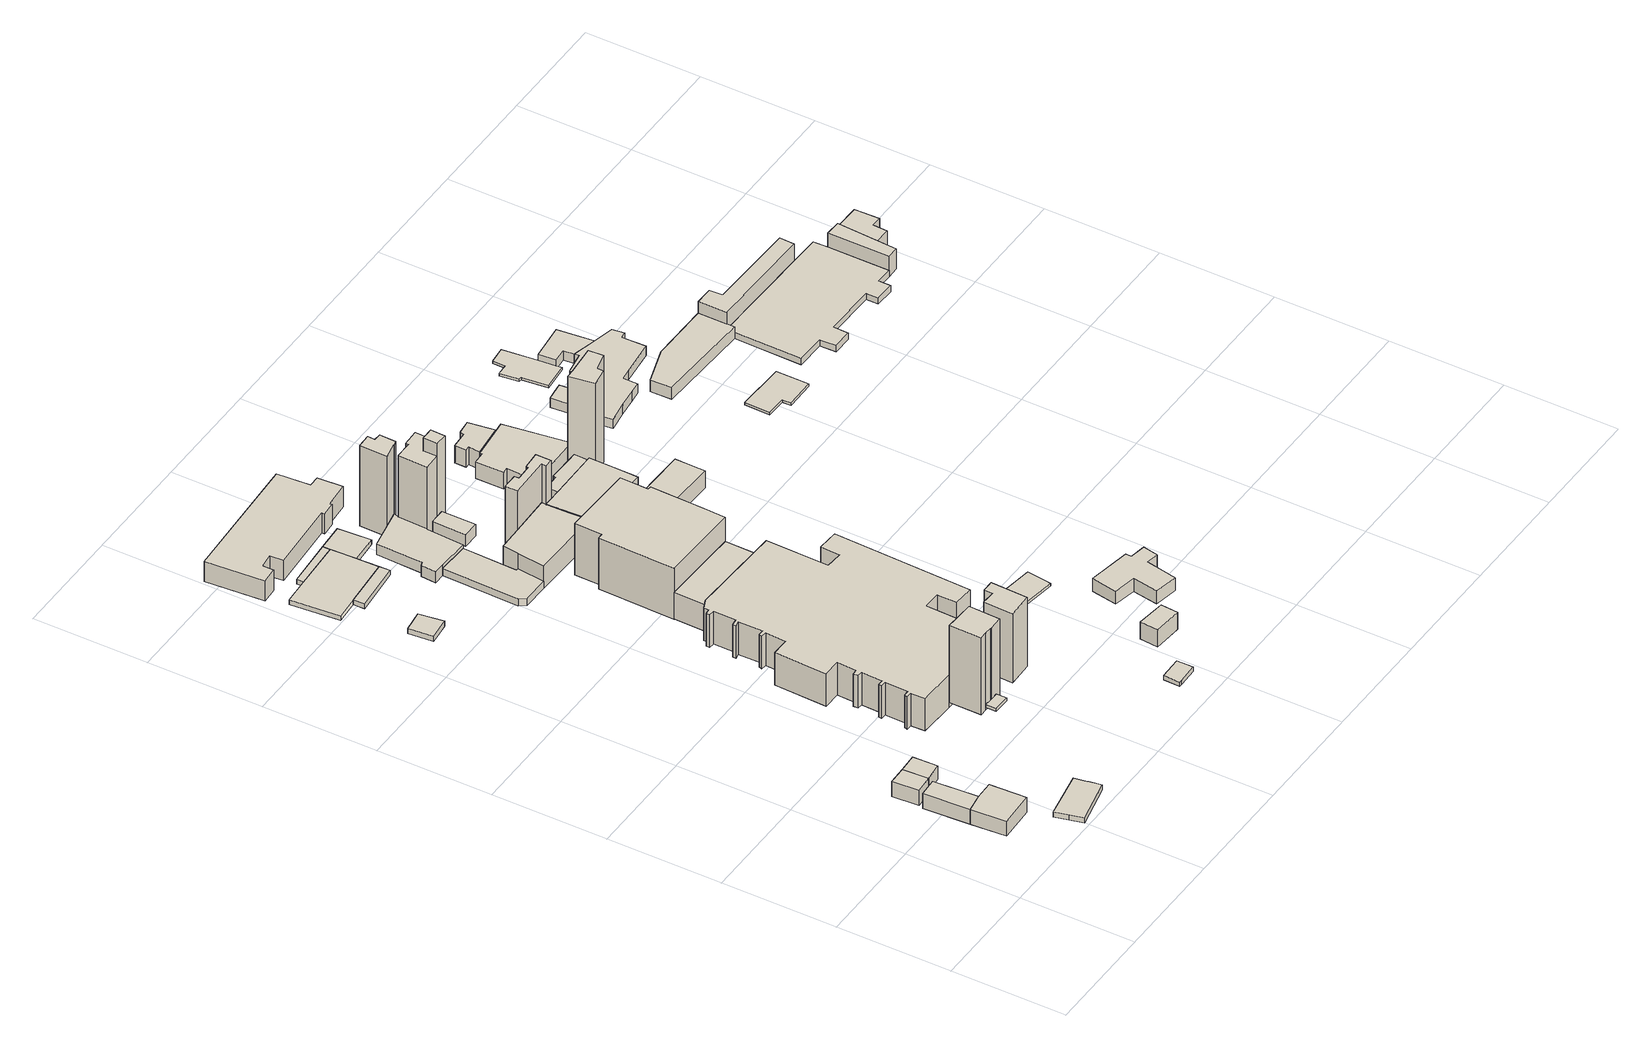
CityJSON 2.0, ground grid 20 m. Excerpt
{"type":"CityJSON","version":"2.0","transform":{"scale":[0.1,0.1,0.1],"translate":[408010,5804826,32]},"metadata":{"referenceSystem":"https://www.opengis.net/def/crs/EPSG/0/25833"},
"CityObjects":{
"building1":{"type":"Building","attributes":{"Gemeindeschluessel":"11000009","BezugspunktDach":"2200","function":"31001_1010","measuredHeight":2.89,"storeysAboveGround":1},"address":[{"country":"Germany","locality":"Berlin","thoroughfareNumber":"900 (23)","thoroughfareName":"Am Langen See"}],"geometry":[{"type":"Solid","lod":"1","boundaries":[[[[0,1,2,3,4]],[[5,6,7,8,9]],[[5,9,4,3]],[[6,5,3,2]],[[7,6,2,1]],[[8,7,1,0]],[[9,8,0,4]]]]}]},
"building2":{"type":"Building","attributes":{"Gemeindeschluessel":"11000009","BezugspunktDach":"2200","function":"31001_1010","measuredHeight":2.85,"storeysAboveGround":1},"address":[{"country":"Germany","locality":"Berlin","thoroughfareNumber":"900 (24)","thoroughfareName":"Am Langen See"}],"geometry":[{"type":"Solid","lod":"1","boundaries":[[[[4,3,10,11]],[[12,5,9,13]],[[12,13,11,10]],[[5,12,10,3]],[[9,5,3,4]],[[13,9,4,11]]]]}]},
"building3":{"type":"Building","attributes":{"Gemeindeschluessel":"11000009","BezugspunktDach":"2200","function":"31001_1010","measuredHeight":2.82,"storeysAboveGround":1},"address":[{"country":"Germany","locality":"Berlin","thoroughfareNumber":"900 (26)","thoroughfareName":"Am Langen See"}],"geometry":[{"type":"Solid","lod":"1","boundaries":[[[[14,15,16,17]],[[18,19,20,21]],[[18,21,17,16]],[[19,18,16,15]],[[20,19,15,14]],[[21,20,14,17]]]]}]},
"building4":{"type":"Building","attributes":{"Gemeindeschluessel":"11000009","BezugspunktDach":"2200","function":"31001_2000","measuredHeight":2.58,"storeysAboveGround":1},"address":[{"country":"Germany","locality":"Berlin","thoroughfareNumber":"900 (25)","thoroughfareName":"Am Langen See"}],"geometry":[{"type":"Solid","lod":"1","boundaries":[[[[15,22,23,16]],[[24,25,26,27]],[[24,27,16,23]],[[25,24,23,22]],[[26,25,22,15]],[[27,26,15,16]]]]}]},
"building5":{"type":"Building","attributes":{"Gemeindeschluessel":"11000009","BezugspunktDach":"2200","function":"31001_1010","measuredHeight":1.5,"storeysAboveGround":1},"address":[{"country":"Germany","locality":"Berlin","thoroughfareNumber":"900 (27)","thoroughfareName":"Am Langen See"}],"geometry":[{"type":"Solid","lod":"1","boundaries":[[[[28,29,30,31,32,33,34]],[[35,36,37,38,39,40,41]],[[35,41,34,33]],[[36,35,33,32]],[[37,36,32,31]],[[38,37,31,30]],[[39,38,30,29]],[[40,39,29,28]],[[41,40,28,34]]]]}]},
"building6":{"type":"Building","attributes":{"Gemeindeschluessel":"11000009","BezugspunktDach":"2200","function":"31001_1010","measuredHeight":1.03,"storeysAboveGround":1},"address":[{"country":"Germany","locality":"Berlin","thoroughfareNumber":"900 (17)","thoroughfareName":"Am Langen See"}],"geometry":[{"type":"Solid","lod":"1","boundaries":[[[[42,43,44,45]],[[46,47,48,49]],[[46,49,45,44]],[[47,46,44,43]],[[48,47,43,42]],[[49,48,42,45]]]]}]},
"building7":{"type":"Building","attributes":{"Gemeindeschluessel":"11000009","BezugspunktDach":"2200","function":"31001_2000","measuredHeight":0.627,"storeysAboveGround":1},"address":[{"country":"Germany","locality":"Berlin","thoroughfareNumber":"900 (6)","thoroughfareName":"Am Langen See"}],"geometry":[{"type":"Solid","lod":"1","boundaries":[[[[50,51,52,53]],[[54,55,56,57]],[[54,57,53,52]],[[55,54,52,51]],[[56,55,51,50]],[[57,56,50,53]]]]}]},
"building8":{"type":"Building","attributes":{"Gemeindeschluessel":"11000009","BezugspunktDach":"2200","function":"31001_1010","measuredHeight":15.65,"storeysAboveGround":1},"address":[{"country":"Germany","locality":"Berlin","thoroughfareNumber":"900 (4)","thoroughfareName":"Am Langen See"}],"geometry":[{"type":"Solid","lod":"1","boundaries":[[[[58,59,60,61,62,63,64,65]],[[66,67,68,69,70,71,72,73]],[[66,73,65,64]],[[67,66,64,63]],[[68,67,63,62]],[[69,68,62,61]],[[70,69,61,60]],[[71,70,60,59]],[[72,71,59,58]],[[73,72,58,65]]]]}]},
"building9":{"type":"Building","attributes":{"Gemeindeschluessel":"11000009","function":"31001_1010"},"address":[{"country":"Germany","locality":"Berlin","thoroughfareNumber":"900 (9)","thoroughfareName":"Am Langen See"}],"children":["building9-1","building9-2","building9-3","building9-4"]},
"building9-1":{"type":"BuildingPart","attributes":{"BezugspunktDach":"2200","measuredHeight":0.931,"storeysAboveGround":1},"parents":["building9"],"geometry":[{"type":"MultiSurface","lod":"1","boundaries":[[[74,75,76,77]],[[78,79,80,81]],[[81,77,82,83,78]],[[79,84,85,76,75]],[[81,80,74,77]],[[78,83,82,76]],[[78,76,85,84]],[[75,86,87,79]]]}]},
"building9-2":{"type":"BuildingPart","attributes":{"BezugspunktDach":"2200","measuredHeight":0.931,"storeysAboveGround":1},"parents":["building9"],"geometry":[{"type":"Solid","lod":"1","boundaries":[[[[88,89,75,86]],[[79,90,91,87]],[[90,79,75,89]],[[91,90,89,88]],[[87,91,88,86]],[[79,87,86,75]]]]}]},
"building9-3":{"type":"BuildingPart","attributes":{"BezugspunktDach":"2200","measuredHeight":0.884,"storeysAboveGround":1},"parents":["building9"],"geometry":[{"type":"MultiSurface","lod":"1","boundaries":[[[85,92,93,94]],[[95,96,84,97]],[[95,97,94,93]],[[96,95,93,92]],[[84,96,92,85]],[[97,98,78,97,94]],[[84,85,76,78,98]],[[76,94,97,78]]]}]},
"building9-4":{"type":"BuildingPart","attributes":{"BezugspunktDach":"2200","measuredHeight":0.931,"storeysAboveGround":1},"parents":["building9"],"geometry":[{"type":"Solid","lod":"1","boundaries":[[[[76,94,99,82]],[[100,97,78,83]],[[100,83,82,99]],[[97,100,99,94]],[[78,76,94,76]],[[97,94,76,78]],[[83,78,76,82]]]]}]},
"building10":{"type":"Building","attributes":{"Gemeindeschluessel":"11000009","BezugspunktDach":"2200","function":"31001_1010","measuredHeight":13.46,"storeysAboveGround":1},"address":[{"country":"Germany","locality":"Berlin","thoroughfareNumber":"900 (5)","thoroughfareName":"Am Langen See"}],"geometry":[{"type":"Solid","lod":"1","boundaries":[[[[101,102,103,104,105,106]],[[107,108,109,110,111,112]],[[107,112,106,105]],[[108,107,105,104]],[[109,108,104,103]],[[110,109,103,102]],[[111,110,102,101]],[[112,111,101,106]]]]}]},
"building11":{"type":"Building","attributes":{"Gemeindeschluessel":"11000009","BezugspunktDach":"2200","function":"31001_1010","measuredHeight":6.27,"storeysAboveGround":1},"address":[{"country":"Germany","locality":"Berlin","thoroughfareNumber":"900","thoroughfareName":"Am Langen See"}],"geometry":[{"type":"Solid","lod":"1","boundaries":[[[[113,114,115,116,117,118,119,120,121,122,123,124,125,126,127,128,129,130,131,132,133,134,135,136,137,138,139,140,141,142,143,144,145,146,147,148,149,150,151,152,153,154,155,156,157,158]],[[159,160,161,162,163,164,165,166,167,168,169,170,171,172,173,174,175,176,177,178,179,180,181,182,183,184,185,186,187,188,189,190,191,192,193,194,195,196,197,198,199,200,201,202,203,204]],[[159,204,158,157]],[[160,159,157,156]],[[161,160,156,155]],[[162,161,155,154]],[[163,162,154,153]],[[164,163,153,152]],[[165,164,152,151]],[[166,165,151,150]],[[167,166,150,149]],[[168,167,149,148]],[[169,168,148,147]],[[170,169,147,146]],[[171,170,146,145]],[[172,171,145,144]],[[173,172,144,143]],[[174,173,143,142]],[[175,174,142,141]],[[176,175,141,140]],[[177,176,140,139]],[[178,177,139,138]],[[179,178,138,137]],[[180,179,137,136]],[[181,180,136,135]],[[182,181,135,134]],[[183,182,134,133]],[[184,183,133,132]],[[185,184,132,131]],[[186,185,131,130]],[[187,186,130,129]],[[188,187,129,128]],[[189,188,128,127]],[[190,189,127,126]],[[191,190,126,125]],[[192,191,125,124]],[[193,192,124,123]],[[194,193,123,122]],[[195,194,122,121]],[[196,195,121,120]],[[197,196,120,119]],[[198,197,119,118]],[[199,198,118,117]],[[200,199,117,116]],[[201,200,116,115]],[[202,201,115,114]],[[203,202,114,113]],[[204,203,113,158]]]]}]},
"building12":{"type":"Building","attributes":{"Gemeindeschluessel":"11000009","BezugspunktDach":"2200","function":"31001_1010","measuredHeight":3.95,"storeysAboveGround":1},"address":[{"country":"Germany","locality":"Berlin","thoroughfareNumber":"900 (10)","thoroughfareName":"Am Langen See"}],"geometry":[{"type":"Solid","lod":"1","boundaries":[[[[205,206,207,208,209,210,211,212,213,214,215,216,217,218]],[[219,220,221,222,223,224,225,226,227,228,229,230,231,232]],[[219,232,218,217]],[[220,219,217,216]],[[221,220,216,215]],[[222,221,215,214]],[[223,222,214,213]],[[224,223,213,212]],[[225,224,212,211]],[[226,225,211,210]],[[227,226,210,209]],[[228,227,209,208]],[[229,228,208,207]],[[230,229,207,206]],[[231,230,206,205]],[[232,231,205,218]]]]}]},
"building13":{"type":"Building","attributes":{"Gemeindeschluessel":"11000009","BezugspunktDach":"2200","function":"31001_1010","measuredHeight":5.13,"storeysAboveGround":1},"address":[{"country":"Germany","locality":"Berlin","thoroughfareNumber":"900 (1)","thoroughfareName":"Am Langen See"}],"geometry":[{"type":"Solid","lod":"1","boundaries":[[[[233,234,235,236]],[[237,238,239,240]],[[237,240,236,235]],[[238,237,235,234]],[[239,238,234,233]],[[240,239,233,236]]]]}]},
"building14":{"type":"Building","attributes":{"Gemeindeschluessel":"11000009","BezugspunktDach":"2200","function":"31001_1010","measuredHeight":0.805,"storeysAboveGround":1},"address":[{"country":"Germany","locality":"Berlin","thoroughfareNumber":"900 (21)","thoroughfareName":"Am Langen See"}],"geometry":[{"type":"Solid","lod":"1","boundaries":[[[[241,242,243,244,245]],[[246,247,248,249,250]],[[246,250,245,244]],[[247,246,244,243]],[[248,247,243,242]],[[249,248,242,241]],[[250,249,241,245]]]]}]},
"building15":{"type":"Building","attributes":{"Gemeindeschluessel":"11000009","BezugspunktDach":"2200","function":"31001_1010","measuredHeight":9.87,"storeysAboveGround":2},"address":[{"country":"Germany","locality":"Berlin","thoroughfareNumber":"900 (2)","thoroughfareName":"Am Langen See"}],"geometry":[{"type":"Solid","lod":"1","boundaries":[[[[251,252,253,254,255,256,257,258,259]],[[260,261,262,263,264,265,266,267,268]],[[260,268,259,258]],[[261,260,258,257]],[[262,261,257,256]],[[263,262,256,255]],[[264,263,255,254]],[[265,264,254,253]],[[266,265,253,252]],[[267,266,252,251]],[[268,267,251,259]]]]}]},
"building16":{"type":"Building","attributes":{"Gemeindeschluessel":"11000009","BezugspunktDach":"2200","function":"31001_1010","measuredHeight":2.14,"storeysAboveGround":1},"address":[{"country":"Germany","locality":"Berlin","thoroughfareNumber":"900 (16)","thoroughfareName":"Am Langen See"}],"geometry":[{"type":"Solid","lod":"1","boundaries":[[[[269,270,271,272]],[[273,274,275,276]],[[273,276,272,271]],[[274,273,271,270]],[[275,274,270,269]],[[276,275,269,272]]]]}]},
"building17":{"type":"Building","attributes":{"Gemeindeschluessel":"11000009","BezugspunktDach":"2200","function":"51009_1610","measuredHeight":15.06,"storeysAboveGround":0},"address":[{"country":"Germany","locality":"Berlin"}],"geometry":[{"type":"Solid","lod":"1","boundaries":[[[[277,278,279,280]],[[281,282,283,284]],[[281,284,280,279]],[[282,281,279,278]],[[283,282,278,277]],[[284,283,277,280]]]]}]},
"building18":{"type":"Building","attributes":{"Gemeindeschluessel":"11000009","BezugspunktDach":"2200","function":"31001_1010","measuredHeight":3.3,"storeysAboveGround":1},"address":[{"country":"Germany","locality":"Berlin","thoroughfareNumber":"900 (20)","thoroughfareName":"Am Langen See"}],"geometry":[{"type":"Solid","lod":"1","boundaries":[[[[285,286,287,288]],[[289,290,291,292]],[[289,292,288,287]],[[290,289,287,286]],[[291,290,286,285]],[[292,291,285,288]]]]}]},
"building19":{"type":"Building","attributes":{"Gemeindeschluessel":"11000009","function":"31001_1010"},"address":[{"country":"Germany","locality":"Berlin","thoroughfareNumber":"900 (7)","thoroughfareName":"Am Langen See"}],"children":["building19-1","building19-2","building19-3","building19-4","building19-5","building19-6","building19-7","building19-8"]},
"building19-1":{"type":"BuildingPart","attributes":{"BezugspunktDach":"2200","measuredHeight":5.06,"storeysAboveGround":1},"parents":["building19"],"geometry":[{"type":"MultiSurface","lod":"1","boundaries":[[[293,294,295,296,297,298,299,300,301]],[[302,303,304,305,306,307,308,309,310]],[[303,302,300,299]],[[311,312,303,299,298]],[[305,304,298,297]],[[306,305,297,296]],[[307,306,296,295]],[[308,307,295,294]],[[313,314,294,293]],[[315,313,293,301]],[[302,310,301,300]],[[304,303,312,311]],[[309,308,314,313]],[[310,309,313,315]]]}]},
"building19-2":{"type":"BuildingPart","attributes":{"BezugspunktDach":"2200","measuredHeight":1.39,"storeysAboveGround":1},"parents":["building19"],"geometry":[{"type":"Solid","lod":"1","boundaries":[[[[316,317,318,319,320,321,322]],[[323,324,325,326,327,328,329]],[[323,329,322,321]],[[325,324,320,319]],[[326,325,319,318]],[[328,327,317,316]],[[329,328,316,322]],[[324,323,321,320]],[[317,327,326,318]]]]}]},
"building19-3":{"type":"BuildingPart","attributes":{"BezugspunktDach":"2200","measuredHeight":2.1,"storeysAboveGround":1},"parents":["building19"],"geometry":[{"type":"MultiSurface","lod":"1","boundaries":[[[330,331,332,333,334,335,336,337,338,339,340,341]],[[342,343,344,345,346,347,348,349,350,324,323,351]],[[342,351,341,340]],[[343,342,340,339]],[[344,343,339,338]],[[345,344,338,337]],[[348,347,335,334]],[[350,349,333,332]],[[324,350,332,331]],[[321,320,324,331,330]],[[351,323,330,341]],[[346,345,337,336]],[[347,346,336,335]],[[349,348,334,333]],[[323,324,320,321]]]}]},
"building19-4":{"type":"BuildingPart","attributes":{"BezugspunktDach":"2200","measuredHeight":4.39,"storeysAboveGround":1},"parents":["building19"],"geometry":[{"type":"MultiSurface","lod":"1","boundaries":[[[314,352,353,354,355,356]],[[326,357,358,359,308,327]],[[318,317,356,355]],[[357,326,355,354]],[[327,308,314,356]],[[326,327,317,318]],[[358,357,354,353]],[[359,358,353,352]],[[308,360,309,313,314]],[[313,309,310,315]],[[359,352,315,310]]]}]},
"building19-5":{"type":"BuildingPart","attributes":{"BezugspunktDach":"2200","measuredHeight":3.96,"storeysAboveGround":1},"parents":["building19"],"geometry":[{"type":"Solid","lod":"1","boundaries":[[[[311,361,362,363,364,312]],[[365,366,367,368,304,303]],[[365,303,312,364]],[[366,365,364,363]],[[367,366,363,362]],[[368,367,362,361]],[[304,368,361,311]],[[304,311,312,303]]]]}]},
"building19-6":{"type":"BuildingPart","attributes":{"BezugspunktDach":"2200","measuredHeight":11.89,"storeysAboveGround":1},"parents":["building19"],"geometry":[{"type":"MultiSurface","lod":"1","boundaries":[[[369,370,371,372,373,374,375,376,377,378]],[[379,380,381,382,383,384,302,310,359,358]],[[379,358,378,377]],[[380,379,377,376]],[[381,380,376,375]],[[382,381,375,374]],[[383,382,374,373]],[[384,383,373,372]],[[302,384,372,371]],[[301,300,371,370]],[[352,315,310,370,369]],[[358,353,352,369,378]],[[310,302,300,301]],[[385,359,310,315,352]],[[359,352,353,358]]]}]},
"building19-7":{"type":"BuildingPart","attributes":{"BezugspunktDach":"2200","measuredHeight":13.97,"storeysAboveGround":1},"parents":["building19"],"geometry":[{"type":"MultiSurface","lod":"1","boundaries":[[[386,387,388,389,390,391,392,393,394]],[[348,395,396,397,398,399,400,401,349]],[[334,333,349,394,393]],[[395,348,393,392]],[[396,395,392,391]],[[397,396,391,390]],[[398,397,390,389]],[[399,398,389,388]],[[400,399,388,387]],[[401,400,387,386]],[[349,401,386,394]],[[348,349,333,334]]]}]},
"building19-8":{"type":"BuildingPart","attributes":{"BezugspunktDach":"2200","measuredHeight":15.55,"storeysAboveGround":1},"parents":["building19"],"geometry":[{"type":"MultiSurface","lod":"1","boundaries":[[[402,403,404,405,406,407,408,409]],[[410,411,412,413,414,347,346,345]],[[410,345,409,408]],[[411,410,408,407]],[[412,411,407,406]],[[413,412,406,405]],[[414,413,405,404]],[[347,414,404,403]],[[336,335,403,402]],[[345,337,336,402,409]],[[346,347,335,336]],[[336,337,345,346]]]}]},
"building20":{"type":"Building","attributes":{"Gemeindeschluessel":"11000009","BezugspunktDach":"2200","function":"31001_1010","measuredHeight":0.579,"storeysAboveGround":1},"address":[{"country":"Germany","locality":"Berlin","thoroughfareNumber":"900 (18)","thoroughfareName":"Am Langen See"}],"geometry":[{"type":"Solid","lod":"1","boundaries":[[[[415,416,417,418,419,420]],[[421,422,423,424,425,426]],[[421,426,420,419]],[[422,421,419,418]],[[423,422,418,417]],[[424,423,417,416]],[[425,424,416,415]],[[426,425,415,420]]]]}]},
"building21":{"type":"Building","attributes":{"Gemeindeschluessel":"11000009","function":"31001_2000"},"address":[{"country":"Germany","locality":"Berlin","thoroughfareNumber":"900 (3)","thoroughfareName":"Am Langen See"}],"children":["building21-1","building21-2"]},
"building21-1":{"type":"BuildingPart","attributes":{"BezugspunktDach":"2200","measuredHeight":4.9,"storeysAboveGround":1},"parents":["building21"],"geometry":[{"type":"Solid","lod":"1","boundaries":[[[[427,428,429,430,431,432,433,434]],[[435,436,437,438,439,440,441,442]],[[435,442,434,433]],[[436,435,433,432]],[[437,436,432,431]],[[438,437,431,430]],[[439,438,430,429]],[[440,439,429,428]],[[441,440,428,427]],[[441,427,434,442]]]]}]},
"building21-2":{"type":"BuildingPart","attributes":{"BezugspunktDach":"2200","measuredHeight":4.59,"storeysAboveGround":1},"parents":["building21"],"geometry":[{"type":"MultiSurface","lod":"1","boundaries":[[[443,444,445,446,447,448]],[[442,441,449,450,451,452]],[[442,452,448,447]],[[427,434,447,446]],[[449,441,446,445]],[[450,449,445,444]],[[451,450,444,443]],[[452,451,443,448]],[[441,442,434,427]]]}]},
"building22":{"type":"Building","attributes":{"Gemeindeschluessel":"11000009","BezugspunktDach":"2200","function":"31001_1010","measuredHeight":2.55,"storeysAboveGround":1},"address":[{"country":"Germany","locality":"Berlin","thoroughfareNumber":"900 (19)","thoroughfareName":"Am Langen See"}],"geometry":[{"type":"Solid","lod":"1","boundaries":[[[[453,454,455,456,457,458,459,460,461,462]],[[463,464,465,466,467,468,469,470,471,472]],[[463,472,462,461]],[[464,463,461,460]],[[465,464,460,459]],[[466,465,459,458]],[[467,466,458,457]],[[468,467,457,456]],[[469,468,456,455]],[[470,469,455,454]],[[471,470,454,453]],[[472,471,453,462]]]]}]},
"building23":{"type":"Building","attributes":{"Gemeindeschluessel":"11000009","function":"31001_1010"},"address":[{"country":"Germany","locality":"Berlin","thoroughfareNumber":"900 (8)","thoroughfareName":"Am Langen See"}],"children":["building23-1","building23-2"]},
"building23-1":{"type":"BuildingPart","attributes":{"BezugspunktDach":"2200","measuredHeight":3.19,"storeysAboveGround":1},"parents":["building23"],"geometry":[{"type":"Solid","lod":"1","boundaries":[[[[473,474,475,476,477,478,479,480,481,482]],[[483,484,485,486,487,488,489,490,491,492]],[[483,492,482,481]],[[484,483,481,480]],[[485,484,480,479]],[[487,486,478,477]],[[488,487,477,476]],[[489,488,476,475]],[[490,489,475,474]],[[491,490,474,473]],[[492,491,473,482]],[[486,485,479,478]]]]}]},
"building23-2":{"type":"BuildingPart","attributes":{"BezugspunktDach":"2200","measuredHeight":4.23,"storeysAboveGround":1},"parents":["building23"],"geometry":[{"type":"MultiSurface","lod":"1","boundaries":[[[493,494,495,496,497,498,499,500]],[[501,502,503,486,485,504,505,506]],[[501,506,500,499]],[[502,501,499,498]],[[503,502,498,497]],[[486,503,497,496]],[[479,478,496,495]],[[504,485,495,494]],[[505,504,494,493]],[[506,505,493,500]],[[485,486,478,479]]]}]},
"building24":{"type":"Building","attributes":{"Gemeindeschluessel":"11000009","BezugspunktDach":"2200","function":"31001_2000","measuredHeight":17.75,"storeysAboveGround":1},"address":[{"country":"Germany","locality":"Berlin","thoroughfareNumber":"900 (15)","thoroughfareName":"Am Langen See"}],"geometry":[{"type":"Solid","lod":"1","boundaries":[[[[507,508,509,510,511,512,513]],[[514,515,516,517,518,519,520]],[[514,520,513,512]],[[515,514,512,511]],[[516,515,511,510]],[[517,516,510,509]],[[518,517,509,508]],[[519,518,508,507]],[[520,519,507,513]]]]}]},
"building25":{"type":"Building","attributes":{"Gemeindeschluessel":"11000009","BezugspunktDach":"2200","function":"31001_1010","measuredHeight":0.498,"storeysAboveGround":1},"address":[{"country":"Germany","locality":"Berlin","thoroughfareNumber":"900 (14)","thoroughfareName":"Am Langen See"}],"geometry":[{"type":"Solid","lod":"1","boundaries":[[[[521,522,523,524,525,526,527,528,529,530]],[[531,532,533,534,535,536,537,538,539,540]],[[531,540,530,529]],[[532,531,529,528]],[[533,532,528,527]],[[534,533,527,526]],[[535,534,526,525]],[[536,535,525,524]],[[537,536,524,523]],[[538,537,523,522]],[[539,538,522,521]],[[540,539,521,530]]]]}]},
"building26":{"type":"Building","attributes":{"Gemeindeschluessel":"11000009","function":"31001_1010"},"address":[{"country":"Germany","locality":"Berlin","thoroughfareNumber":"900 (11)","thoroughfareName":"Am Langen See"}],"children":["building26-1","building26-2","building26-3","building26-4","building26-5"]},
"building26-1":{"type":"BuildingPart","attributes":{"BezugspunktDach":"2200","measuredHeight":1.78,"storeysAboveGround":1},"parents":["building26"],"geometry":[{"type":"Solid","lod":"1","boundaries":[[[[541,542,543,544,545,546,547,548,549,550,551,552,553,554,555,556,557,558,559,560,561,562,563,564,565,566]],[[567,568,569,570,571,572,573,574,575,576,577,578,579,580,581,582,583,584,585,586,587,588,589,590,591,592]],[[567,592,566,565]],[[568,567,565,564]],[[569,568,564,563]],[[570,569,563,562]],[[571,570,562,561]],[[572,571,561,560]],[[573,572,560,559]],[[574,573,559,558]],[[575,574,558,557]],[[576,575,557,556]],[[577,576,556,555]],[[578,577,555,554]],[[579,578,554,553]],[[580,579,553,552]],[[581,580,552,551]],[[582,581,551,550]],[[583,582,550,549]],[[584,583,549,548]],[[585,584,548,547]],[[586,585,547,546]],[[587,586,546,545]],[[588,587,545,544]],[[589,588,544,543]],[[590,589,543,542]],[[591,590,542,541]],[[592,591,541,566]]]]}]},
"building26-2":{"type":"BuildingPart","attributes":{"BezugspunktDach":"2200","measuredHeight":0.592,"storeysAboveGround":1},"parents":["building26"],"geometry":[{"type":"MultiSurface","lod":"1","boundaries":[[[593,594,595,596,597,598,599]],[[575,586,587,588,589,573,574]],[[575,574,599,598]],[[586,575,598,597]],[[587,586,597,596]],[[588,587,596,595]],[[589,588,595,594]],[[573,589,594,593]]]}]},
"building26-3":{"type":"BuildingPart","attributes":{"BezugspunktDach":"2200","measuredHeight":1.5,"storeysAboveGround":1},"parents":["building26"],"geometry":[{"type":"MultiSurface","lod":"1","boundaries":[[[600,601,602,603,604,605,606,607]],[[567,568,572,573,589,590,591,592]],[[567,592,607,606]],[[568,567,606,605]],[[568,608,572]],[[573,572,604,603]],[[594,593,573,603,602]],[[590,589,602,601]],[[591,590,601,600]],[[592,591,600,607]],[[572,608,609,604]],[[605,609,610,608,568]],[[589,573,593,594]]]}]},
"building26-4":{"type":"BuildingPart","attributes":{"BezugspunktDach":"2200","measuredHeight":1.78,"storeysAboveGround":1},"parents":["building26"],"geometry":[{"type":"Solid","lod":"1","boundaries":[[[[554,555,556,551,552,553]],[[580,581,576,577,578,579]],[[580,579,553,552]],[[581,580,552,551]],[[576,581,551,556]],[[577,576,556,555]],[[578,577,555,554]],[[579,578,554,553]]]]}]},
"building26-5":{"type":"BuildingPart","attributes":{"BezugspunktDach":"2200","measuredHeight":1.04,"storeysAboveGround":1},"parents":["building26"],"geometry":[{"type":"Solid","lod":"1","boundaries":[[[[605,609,604,611,612,613]],[[570,571,572,608,568,569]],[[570,569,613,612]],[[571,570,612,611]],[[572,571,611,604]],[[604,572,604,609]],[[609,608,609,605]],[[569,568,605,613]],[[608,572,604,609]],[[568,608,609,605]]]]}]},
"building27":{"type":"Building","attributes":{"Gemeindeschluessel":"11000009","BezugspunktDach":"2200","function":"31001_1010","measuredHeight":0.503,"storeysAboveGround":1},"address":[{"country":"Germany","locality":"Berlin","thoroughfareNumber":"900 (13)","thoroughfareName":"Am Langen See"}],"geometry":[{"type":"Solid","lod":"1","boundaries":[[[[614,615,616,617,618,619]],[[620,621,622,623,624,625]],[[620,625,619,618]],[[621,620,618,617]],[[622,621,617,616]],[[623,622,616,615]],[[624,623,615,614]],[[625,624,614,619]]]]}]},
"building28":{"type":"Building","attributes":{"Gemeindeschluessel":"11000009","function":"31001_1010"},"address":[{"country":"Germany","locality":"Berlin","thoroughfareNumber":"900 (12)","thoroughfareName":"Am Langen See"}],"children":["building28-1","building28-2","building28-3","building28-4","building28-5"]},
"building28-1":{"type":"BuildingPart","attributes":{"BezugspunktDach":"2200","measuredHeight":2.36,"storeysAboveGround":1},"parents":["building28"],"geometry":[{"type":"Solid","lod":"1","boundaries":[[[[626,627,628,629,630,631,632,633,634,635,636,637,638,639,640,641]],[[642,643,644,645,646,647,648,649,650,651,652,653,654,655,656,657]],[[642,657,641,640]],[[645,644,638,637]],[[646,645,637,636]],[[649,648,634,633]],[[650,649,633,632]],[[651,650,632,631]],[[652,651,631,630]],[[653,652,630,629]],[[654,653,629,628]],[[655,654,628,627]],[[656,655,627,626]],[[657,656,626,641]],[[643,642,640,639]],[[644,643,639,638]],[[647,646,636,635]],[[648,647,635,634]]]]}]},
"building28-2":{"type":"BuildingPart","attributes":{"BezugspunktDach":"2200","measuredHeight":4.44,"storeysAboveGround":1},"parents":["building28"],"geometry":[{"type":"MultiSurface","lod":"1","boundaries":[[[658,659,660,661,662,663]],[[664,665,666,667,644,643]],[[668,669,663,662]],[[665,664,662,661]],[[666,665,661,660]],[[667,666,660,659]],[[644,667,659,658]],[[643,639,638,658,663]],[[664,643,639,669,668]],[[644,638,639,643]]]}]},
"building28-3":{"type":"BuildingPart","attributes":{"BezugspunktDach":"2200","measuredHeight":3.85,"storeysAboveGround":1},"parents":["building28"],"geometry":[{"type":"MultiSurface","lod":"1","boundaries":[[[670,671,672,673,674]],[[675,676,677,648,646]],[[675,646,674,673]],[[676,678,679,673,672]],[[677,676,672,671]],[[648,677,671,670]],[[636,635,634,670,674]],[[679,678,676,675]],[[646,647,635,636]],[[647,648,634,635]]]}]},
"building28-4":{"type":"BuildingPart","attributes":{"BezugspunktDach":"2200","measuredHeight":3.26,"storeysAboveGround":1},"parents":["building28"],"geometry":[{"type":"Solid","lod":"1","boundaries":[[[[680,681,682,683,679,678]],[[675,684,685,686,687,676]],[[684,675,679,683]],[[685,684,683,682]],[[686,685,682,681]],[[687,686,681,680]],[[676,687,680,678]],[[676,678,679,675]]]]}]},
"building28-5":{"type":"BuildingPart","attributes":{"BezugspunktDach":"2200","measuredHeight":2.23,"storeysAboveGround":1},"parents":["building28"],"geometry":[{"type":"MultiSurface","lod":"1","boundaries":[[[688,689,668,690,691]],[[692,664,642,693,694]],[[692,694,691,690]],[[664,692,690,668]],[[640,639,669,689]],[[642,664,643]],[[693,642,689,688]],[[694,693,688,691]],[[642,643,639,640]],[[643,664,668,669,639]]]}]}
},
"vertices":[
[111,90,38],[174,93,38],[171,157,38],[139,156,38],[107,151,38],[139,156,9],[171,157,9],[174,93,9],[111,90,9],[107,151,9],
[134,233,38],[102,231,38],[134,233,9],[102,231,9],
[102,237,41],[134,240,41],[131,284,41],[99,283,41],[131,284,12],[134,240,12],[102,237,12],[99,283,12],
[166,243,41],[164,286,41],[164,286,15],[166,243,15],[134,240,15],[131,284,15],
[185,26,25],[191,2,25],[271,20,25],[267,41,25],[266,43,25],[262,65,25],[179,50,25],[262,65,15],[266,43,15],[267,41,15],[271,20,15],[191,2,15],[185,26,15],[179,50,15],
[58,1056,21],[97,1061,21],[91,1104,21],[54,1099,21],[91,1104,11],[97,1061,11],[58,1056,11],[54,1099,11],
[352,235,44],[352,253,44],[323,254,44],[323,236,44],[323,254,38],[352,253,38],[352,235,38],[323,236,38],
[310,254,182],[323,254,182],[336,253,182],[338,253,182],[362,253,182],[364,308,182],[337,309,182],[310,310,182],[337,309,33],[364,308,33],[362,253,33],[338,253,33],[336,253,33],[323,254,33],[310,254,33],[310,310,33],
[32,1203,17],[160,1213,17],[157,1296,17],[24,1288,17],[157,1296,8],[160,1213,8],[32,1203,8],[24,1288,8],[71,1291,17],[71,1291,8],[159,1251,8],[159,1251,17],[73,1206,17],[73,1206,8],
[74,1186,17],[161,1194,17],[161,1194,8],[74,1186,8],
[208,1255,17],[204,1312,17],[157,1309,17],[204,1312,8],[208,1255,8],[157,1309,8],[158,1283,8],
[71,1303,17],[71,1303,8],
[446,256,163],[448,320,163],[428,320,163],[428,305,163],[404,306,163],[402,255,163],[404,306,29],[428,305,29],[428,320,29],[448,320,29],[446,256,29],[402,255,29],
[249,468,86],[248,435,86],[239,434,86],[239,426,86],[248,425,86],[247,389,86],[237,389,86],[236,383,86],[246,383,86],[245,343,86],[236,343,86],[234,337,86],[244,337,86],[245,313,86],[310,310,86],[364,308,86],[404,306,86],[428,305,86],[428,320,86],[431,423,86],[462,422,86],[461,388,86],[497,386,86],[505,627,86],[468,629,86],[467,595,86],[437,597,86],[439,706,86],[414,707,86],[272,712,86],[256,705,86],[255,696,86],[246,695,86],[246,689,86],[256,688,86],[256,649,86],[245,648,86],[245,642,86],[254,644,86],[255,602,86],[245,602,86],[243,596,86],[253,595,86],[252,560,86],[221,560,86],[218,469,86],[221,560,23],[252,560,23],[253,595,23],[243,596,23],[245,602,23],[255,602,23],[254,644,23],[245,642,23],[245,648,23],[256,649,23],[256,688,23],[246,689,23],[246,695,23],[255,696,23],[256,705,23],[272,712,23],[414,707,23],[439,706,23],[437,597,23],[467,595,23],[468,629,23],[505,627,23],[497,386,23],[461,388,23],[462,422,23],[431,423,23],[428,320,23],[428,305,23],[404,306,23],[364,308,23],[310,310,23],[245,313,23],[244,337,23],[234,337,23],[236,343,23],[245,343,23],[246,383,23],[236,383,23],[237,389,23],[247,389,23],[248,425,23],[239,426,23],[239,434,23],[248,435,23],[249,468,23],[218,469,23],
[14,1323,46],[42,1325,46],[42,1345,46],[67,1347,46],[69,1324,46],[194,1333,46],[194,1328,46],[219,1330,46],[218,1334,46],[263,1337,46],[260,1381,46],[241,1381,46],[237,1438,46],[6,1425,46],[237,1438,7],[241,1381,7],[260,1381,7],[263,1337,7],[218,1334,7],[219,1330,7],[194,1328,7],[194,1333,7],[69,1324,7],[67,1347,7],[42,1345,7],[42,1325,7],[14,1323,7],[6,1425,7],
[414,707,77],[415,763,77],[273,767,77],[272,712,77],[273,767,26],[415,763,26],[414,707,26],[272,712,26],
[539,43,27],[575,44,27],[575,73,27],[535,72,27],[534,43,27],[535,72,19],[575,73,19],[575,44,19],[539,43,19],[534,43,19],
[415,763,124],[416,801,124],[418,895,124],[412,896,124],[413,945,124],[286,948,124],[285,900,124],[276,900,124],[273,767,124],[276,900,25],[285,900,25],[286,948,25],[413,945,25],[412,896,25],[418,895,25],[416,801,25],[415,763,25],[273,767,25],
[284,1119,51],[284,1178,51],[257,1178,51],[255,1119,51],[257,1178,29],[284,1178,29],[284,1119,29],[255,1119,29],
[302,1183,182],[303,1209,182],[281,1209,182],[281,1184,182],[281,1209,31],[303,1209,31],[302,1183,31],[281,1184,31],
[652,118,47],[654,148,47],[604,154,47],[601,122,47],[604,154,14],[654,148,14],[652,118,14],[601,122,14],
[368,1005,63],[370,972,63],[370,963,63],[491,961,63],[492,1004,63],[492,1047,63],[404,1046,63],[381,1046,63],[367,1046,63],[381,1046,18],[404,1046,18],[492,1047,18],[492,1004,18],[491,961,18],[370,963,18],[370,972,18],[368,1005,18],[367,1046,18],[492,1047,58],[404,1046,58],[368,1005,62],[370,972,62],[367,1046,62],
[195,976,32],[242,975,32],[247,1023,32],[243,1024,32],[246,1118,32],[190,1120,32],[187,987,32],[190,1120,18],[246,1118,18],[243,1024,18],[247,1023,18],[242,975,18],[195,976,18],[187,987,18],
[190,1120,39],[246,1118,39],[249,1183,39],[250,1183,39],[252,1235,39],[255,1243,39],[253,1243,39],[225,1238,39],[181,1230,39],[179,1149,39],[172,1147,39],[170,1120,39],[172,1147,18],[179,1149,18],[181,1230,18],[225,1238,18],[253,1243,18],[255,1243,18],[252,1235,18],[250,1183,18],[249,1183,18],[170,1120,18],
[367,1054,62],[294,1052,62],[250,1051,62],[247,1023,62],[242,975,62],[250,1051,18],[294,1052,18],[367,1054,18],[369,1001,18],
[493,1073,58],[433,1074,58],[433,1069,58],[406,1069,58],[406,1069,18],[433,1069,18],[433,1074,18],[493,1073,18],
[367,1054,137],[367,1046,137],[381,1046,137],[381,1073,137],[350,1071,137],[350,1067,137],[321,1066,137],[321,1074,137],[294,1074,137],[294,1052,137],[294,1074,18],[321,1074,18],[321,1066,18],[350,1067,18],[350,1071,18],[381,1073,18],[367,1054,37],
[281,1184,158],[281,1209,158],[303,1209,158],[310,1209,158],[311,1241,158],[282,1240,158],[282,1235,158],[252,1235,158],[250,1183,158],[282,1235,18],[282,1240,18],[311,1241,18],[310,1209,18],[303,1209,18],[281,1209,18],[281,1184,18],
[253,1243,174],[255,1243,174],[261,1245,174],[262,1273,174],[249,1274,174],[250,1287,174],[226,1286,174],[225,1238,174],[226,1286,18],[250,1287,18],[249,1274,18],[262,1273,18],[261,1245,18],
[577,353,20],[576,341,20],[640,332,20],[646,375,20],[569,386,20],[565,356,20],[569,386,15],[646,375,15],[640,332,15],[576,341,15],[577,353,15],[565,356,15],
[478,891,54],[565,888,54],[565,915,54],[565,941,54],[419,944,54],[419,919,54],[418,895,54],[418,893,54],[418,895,21],[419,919,21],[419,944,21],[565,941,21],[565,915,21],[565,888,21],[478,891,21],[418,893,21],
[422,801,61],[424,833,61],[473,830,61],[478,891,61],[418,893,61],[416,801,61],[473,830,21],[424,833,21],[422,801,21],[416,801,21],
[698,222,35],[691,178,35],[732,170,35],[742,224,35],[764,221,35],[769,247,35],[741,252,35],[741,262,35],[667,275,35],[659,230,35],[667,275,10],[741,262,10],[741,252,10],[769,247,10],[764,221,10],[742,224,10],[732,170,10],[691,178,10],[698,222,10],[659,230,10],
[408,1140,62],[407,1087,62],[498,1088,62],[510,1088,62],[493,1201,62],[475,1199,62],[419,1193,62],[419,1189,62],[398,1188,62],[398,1139,62],[398,1188,30],[419,1189,30],[419,1193,30],[475,1199,30],[493,1201,30],[510,1088,30],[498,1088,30],[407,1087,30],[408,1140,30],[398,1139,30],
[413,1213,64],[420,1213,64],[419,1193,64],[475,1199,64],[468,1245,64],[444,1242,64],[442,1235,64],[413,1233,64],[442,1235,30],[444,1242,30],[468,1245,30],[420,1213,30],[413,1213,30],[413,1233,30],
[506,1044,199],[537,1048,199],[537,1060,199],[568,1067,199],[566,1093,199],[510,1088,199],[498,1088,199],[510,1088,22],[566,1093,22],[568,1067,22],[537,1060,22],[537,1048,22],[506,1044,22],[498,1088,22],
[643,1259,18],[648,1259,18],[653,1214,18],[699,1218,18],[698,1228,18],[695,1258,18],[688,1318,18],[659,1315,18],[659,1293,18],[639,1292,18],[659,1293,13],[659,1315,13],[688,1318,13],[695,1258,13],[698,1228,13],[699,1218,13],[653,1214,13],[648,1259,13],[643,1259,13],[639,1292,13],
[623,1084,29],[660,1089,29],[693,1093,29],[713,1095,29],[713,1120,29],[733,1123,29],[795,1130,29],[794,1172,29],[805,1173,29],[802,1194,29],[766,1202,29],[759,1265,29],[695,1258,29],[698,1228,29],[722,1230,29],[724,1212,29],[725,1204,29],[687,1198,29],[690,1150,29],[655,1147,29],[650,1194,29],[633,1192,29],[617,1190,29],[621,1144,29],[622,1134,29],[617,1132,29],[622,1134,11],[621,1144,11],[617,1190,11],[633,1192,11],[650,1194,11],[655,1147,11],[690,1150,11],[687,1198,11],[725,1204,11],[724,1212,11],[722,1230,11],[698,1228,11],[695,1258,11],[759,1265,11],[766,1202,11],[802,1194,11],[805,1173,11],[794,1172,11],[795,1130,11],[733,1123,11],[713,1120,11],[713,1095,11],[693,1093,11],[660,1089,11],[623,1084,11],[617,1132,11],
[690,1150,17],[693,1093,17],[713,1095,17],[713,1120,17],[733,1123,17],[725,1204,17],[687,1198,17],
[623,1084,18],[660,1089,18],[693,1093,18],[690,1150,18],[655,1147,18],[621,1144,18],[622,1134,18],[617,1132,18],[638,1145,11],[638,1145,18],[638,1145,16],
[650,1194,18],[633,1192,18],[617,1190,18],
[806,899,16],[806,884,16],[858,884,16],[858,941,16],[772,944,16],[771,900,16],[772,944,11],[858,941,11],[858,884,11],[806,884,11],[806,899,11],[771,900,11],
[953,922,18],[954,894,18],[988,894,18],[989,921,18],[1082,919,18],[1082,898,18],[1116,897,18],[1116,918,18],[1145,917,18],[1145,983,18],[1145,1024,18],[1144,1049,18],[1091,1050,18],[902,1054,18],[902,1040,18],[901,923,18],[902,1040,6],[902,1054,6],[1091,1050,6],[1144,1049,6],[1145,1024,6],[1145,983,6],[1145,917,6],[1116,918,6],[1116,897,6],[1082,898,6],[1082,919,6],[989,921,6],[988,894,6],[954,894,6],[953,922,6],[901,923,6],
[1091,1050,51],[1092,1076,51],[934,1080,51],[933,1103,51],[902,1103,51],[902,1054,51],[902,1103,6],[933,1103,6],[934,1080,6],[1092,1076,6],[902,1103,29],[902,1054,29],
[1145,917,45],[1166,917,45],[1168,954,45],[1172,1023,45],[1145,1024,45],[1172,1023,6],[1168,954,6],[1166,917,6],[1168,954,39],[1172,1023,39],
[1201,954,39],[1202,979,39],[1220,979,39],[1219,1022,39],[1219,1022,6],[1220,979,6],[1202,979,6],[1201,954,6],
[732,1047,29],[902,1040,29],[795,1104,29],[731,1084,29],[795,1104,6],[732,1047,6],[731,1084,6]
]}
